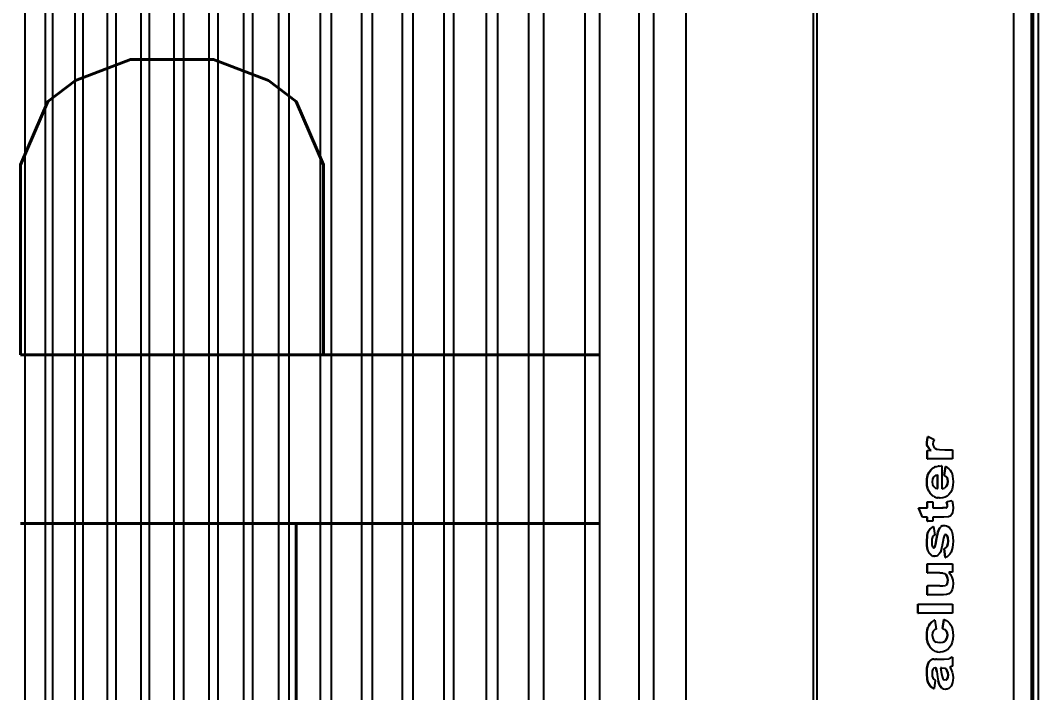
# Model space of a CAD drawing. Header units: inches. Extents: x 17074 to 430035, y 21644 to 175348.
# Drawn here: x 45846.5 to 46337.6, y 76251.5 to 76575.7 of the extents above; entities that cross this region are included whole.
import ezdxf

# ---------------------------------------------------------------- set-up
doc = ezdxf.new("R2010")
doc.units = ezdxf.units.IN
doc.header["$MEASUREMENT"] = 0
doc.layers.add('Edges', color=7, linetype='Continuous')
doc.styles.add('LAILA', font='romans.shx', dxfattribs={"width": 0.85})

# ---------------------------------------------------------------- blocks, each defined once
blk = doc.blocks.new('air con')
at = {"layer": 'Edges'}
for p, q in [((152.402, 35.914), (71.402, 35.914)), ((152.402, 35.493), (71.402, 35.493)), ((152.402, 35.34), (71.402, 35.34)), ((152.402, 34.877), (71.402, 34.877)), ((152.402, 34.709), (71.402, 34.709)), ((152.402, 34.207), (71.402, 34.207)), ((152.402, 34.022), (71.402, 34.022)), ((152.402, 33.51), (71.402, 33.51)), ((152.402, 33.335), (71.402, 33.335)), ((152.402, 32.826), (71.402, 32.826)), ((152.402, 32.625), (71.402, 32.625)), ((152.402, 32.098), (71.402, 32.098)), ((152.402, 31.911), (71.402, 31.911)), ((152.402, 31.378), (71.402, 31.378)), ((152.402, 31.189), (71.402, 31.189)), ((152.402, 30.654), (71.402, 30.654)), ((152.402, 30.439), (71.402, 30.439)), ((152.402, 29.791), (71.402, 29.791)), ((152.402, 29.562), (71.402, 29.562)), ((152.402, 28.935), (71.402, 28.935)), ((152.402, 28.714), (71.402, 28.714)), ((152.402, 28.092), (71.402, 28.092)), ((152.402, 27.871), (71.402, 27.871)), ((152.402, 27.226), (71.402, 27.226)), ((152.402, 27.024), (71.402, 27.024)), ((152.402, 26.349), (71.402, 26.349)), ((152.402, 26.117), (71.402, 26.117)), ((152.402, 25.469), (71.402, 25.469)), ((152.402, 25.162), (71.402, 25.162)), ((152.402, 24.304), (71.402, 24.304)), ((152.402, 24.002), (71.402, 24.002)), ((152.402, 23.184), (71.402, 23.184)), ((152.402, 22.883), (71.402, 22.883)), ((152.402, 22.213), (71.402, 22.213)), ((152.402, 19.568), (71.402, 19.568)), ((152.402, 19.493), (71.402, 19.493)), ((112.876, 17.402), (113.064, 17.402)), ((112.876, 17.402), (112.876, 17.396)), ((112.876, 17.396), (113.064, 17.396)), ((112.876, 16.682), (112.876, 17.396)), ((113.064, 17.402), (113.064, 17.396)), ((113.064, 17.396), (113.064, 16.682)), ((114.869, 17.308), (115.058, 17.388)), ((114.869, 17.302), (115.058, 17.381)), ((114.869, 17.308), (114.869, 17.302)), ((115.058, 17.388), (115.058, 17.381)), ((115.058, 17.381), (115.058, 17.206)), ((111.357, 17.136), (111.318, 17.07)), ((111.318, 17.07), (111.357, 17.129)), ((111.384, 17.161), (111.357, 17.136)), ((111.357, 17.129), (111.384, 17.154)), ((111.357, 17.136), (111.357, 17.129)), ((111.417, 17.181), (111.384, 17.161)), ((111.384, 17.154), (111.417, 17.175)), ((111.384, 17.161), (111.384, 17.154)), ((111.417, 17.181), (111.456, 17.197)), ((111.417, 17.175), (111.456, 17.19)), ((111.417, 17.181), (111.417, 17.175)), ((111.456, 17.197), (111.504, 17.208)), ((111.456, 17.19), (111.504, 17.202)), ((111.456, 17.197), (111.456, 17.19)), ((111.504, 17.208), (111.626, 17.217)), ((111.504, 17.202), (111.626, 17.211)), ((111.504, 17.208), (111.504, 17.202)), ((111.568, 17.102), (111.534, 17.091)), ((111.613, 17.106), (111.568, 17.102)), ((111.675, 17.102), (111.613, 17.106)), ((111.626, 17.217), (111.736, 17.212)), ((111.626, 17.211), (111.736, 17.205)), ((111.714, 17.089), (111.675, 17.102)), ((111.736, 17.212), (111.814, 17.196)), ((111.736, 17.205), (111.814, 17.189)), ((111.814, 17.196), (111.814, 17.189)), ((111.814, 17.196), (111.866, 17.171)), ((111.814, 17.189), (111.866, 17.164)), ((111.866, 17.171), (111.866, 17.164)), ((111.866, 17.171), (111.901, 17.141)), ((111.866, 17.164), (111.901, 17.134)), ((111.901, 17.141), (111.901, 17.134)), ((111.905, 17.131), (111.901, 17.141)), ((111.901, 17.134), (111.905, 17.131)), ((111.92, 17.093), (111.905, 17.131)), ((112.102, 17.073), (112.123, 17.1)), ((112.163, 17.146), (112.123, 17.107)), ((112.123, 17.1), (112.163, 17.139)), ((112.123, 17.107), (112.123, 17.1)), ((112.214, 17.177), (112.163, 17.146)), ((112.163, 17.139), (112.214, 17.17)), ((112.163, 17.146), (112.163, 17.139)), ((112.214, 17.177), (112.273, 17.2)), ((112.214, 17.17), (112.273, 17.193)), ((112.214, 17.177), (112.214, 17.17)), ((112.273, 17.2), (112.34, 17.213)), ((112.273, 17.193), (112.34, 17.206)), ((112.273, 17.2), (112.273, 17.193)), ((112.34, 17.213), (112.415, 17.217)), ((112.34, 17.213), (112.34, 17.206)), ((112.34, 17.206), (112.415, 17.211)), ((112.418, 17.103), (112.355, 17.094)), ((112.415, 17.217), (112.477, 17.215)), ((112.415, 17.217), (112.415, 17.211)), ((112.415, 17.211), (112.477, 17.208)), ((112.466, 17.098), (112.418, 17.103)), ((112.504, 17.082), (112.466, 17.098)), ((112.477, 17.215), (112.532, 17.207)), ((112.477, 17.215), (112.477, 17.208)), ((112.477, 17.208), (112.532, 17.2)), ((112.532, 17.207), (112.581, 17.195)), ((112.532, 17.207), (112.532, 17.2)), ((112.532, 17.2), (112.581, 17.188)), ((112.581, 17.195), (112.581, 17.188)), ((112.622, 17.177), (112.581, 17.195)), ((112.581, 17.188), (112.622, 17.17)), ((112.622, 17.177), (112.622, 17.17)), ((112.622, 17.177), (112.658, 17.154)), ((112.622, 17.17), (112.658, 17.147)), ((112.658, 17.154), (112.658, 17.147)), ((112.658, 17.154), (112.688, 17.125)), ((112.658, 17.147), (112.688, 17.119)), ((112.688, 17.125), (112.688, 17.119)), ((112.713, 17.092), (112.688, 17.119)), ((113.253, 17.206), (113.442, 17.206)), ((113.253, 17.206), (113.253, 17.199)), ((113.253, 17.199), (113.442, 17.199)), ((113.253, 16.872), (113.253, 17.199)), ((113.442, 17.206), (113.442, 17.199)), ((113.442, 16.961), (113.442, 17.199)), ((113.713, 17.206), (113.901, 17.206)), ((113.713, 17.206), (113.713, 17.199)), ((113.713, 17.199), (113.901, 17.199)), ((113.713, 16.981), (113.713, 17.199)), ((113.901, 17.206), (113.901, 17.199)), ((113.901, 17.199), (113.901, 16.682)), ((114.061, 17.091), (114.074, 17.114)), ((114.096, 17.146), (114.074, 17.121)), ((114.074, 17.114), (114.097, 17.141)), ((114.074, 17.121), (114.074, 17.114)), ((114.096, 17.146), (114.107, 17.155)), ((114.096, 17.146), (114.097, 17.141)), ((114.097, 17.141), (114.129, 17.165)), ((114.107, 17.155), (114.129, 17.172)), ((114.171, 17.192), (114.129, 17.172)), ((114.129, 17.165), (114.171, 17.185)), ((114.129, 17.172), (114.129, 17.165)), ((114.171, 17.192), (114.222, 17.206)), ((114.171, 17.185), (114.222, 17.199)), ((114.171, 17.192), (114.171, 17.185)), ((114.222, 17.206), (114.284, 17.215)), ((114.222, 17.199), (114.284, 17.208)), ((114.222, 17.206), (114.222, 17.199)), ((114.253, 17.097), (114.236, 17.085)), ((114.295, 17.108), (114.253, 17.097)), ((114.284, 17.215), (114.356, 17.217)), ((114.284, 17.215), (114.284, 17.208)), ((114.284, 17.208), (114.356, 17.211)), ((114.359, 17.112), (114.295, 17.108)), ((114.356, 17.217), (114.483, 17.209)), ((114.356, 17.211), (114.483, 17.202)), ((114.411, 17.108), (114.359, 17.112)), ((114.45, 17.096), (114.411, 17.108)), ((114.477, 17.077), (114.45, 17.096)), ((114.483, 17.209), (114.533, 17.198)), ((114.483, 17.202), (114.533, 17.191)), ((114.533, 17.198), (114.573, 17.183)), ((114.533, 17.198), (114.533, 17.191)), ((114.533, 17.191), (114.573, 17.176)), ((114.573, 17.183), (114.573, 17.176)), ((114.573, 17.183), (114.606, 17.163)), ((114.573, 17.176), (114.606, 17.157)), ((114.606, 17.163), (114.606, 17.157)), ((114.626, 17.146), (114.606, 17.163)), ((114.606, 17.157), (114.633, 17.133)), ((114.626, 17.146), (114.633, 17.14)), ((114.633, 17.14), (114.633, 17.133)), ((114.671, 17.08), (114.633, 17.14)), ((114.633, 17.133), (114.671, 17.08)), ((114.782, 17.206), (114.869, 17.206)), ((114.782, 17.206), (114.782, 17.199)), ((114.782, 17.199), (114.869, 17.199)), ((114.782, 17.09), (114.782, 17.199)), ((114.869, 17.206), (114.869, 17.302)), ((114.869, 17.206), (114.869, 17.199)), ((115.058, 17.206), (115.187, 17.206)), ((115.058, 17.206), (115.058, 17.199)), ((115.058, 17.199), (115.187, 17.199)), ((115.187, 17.206), (115.187, 17.199)), ((115.187, 17.199), (115.187, 17.09)), ((115.299, 17.08), (115.315, 17.098)), ((115.355, 17.145), (115.315, 17.105)), ((115.315, 17.098), (115.355, 17.138)), ((115.315, 17.105), (115.315, 17.098)), ((115.404, 17.176), (115.355, 17.145)), ((115.355, 17.138), (115.404, 17.17)), ((115.355, 17.145), (115.355, 17.138)), ((115.404, 17.176), (115.46, 17.199)), ((115.404, 17.17), (115.46, 17.192)), ((115.404, 17.176), (115.404, 17.17)), ((115.46, 17.199), (115.522, 17.213)), ((115.46, 17.192), (115.522, 17.206)), ((115.46, 17.199), (115.46, 17.192)), ((115.544, 17.098), (115.499, 17.073)), ((115.522, 17.213), (115.589, 17.217)), ((115.522, 17.213), (115.522, 17.206)), ((115.522, 17.206), (115.589, 17.211)), ((115.601, 17.106), (115.544, 17.098)), ((115.589, 17.217), (115.664, 17.213)), ((115.589, 17.217), (115.589, 17.211)), ((115.589, 17.211), (115.664, 17.206)), ((115.654, 17.098), (115.601, 17.106)), ((115.699, 17.075), (115.654, 17.098)), ((115.664, 17.213), (115.731, 17.198)), ((115.664, 17.213), (115.664, 17.206)), ((115.664, 17.206), (115.731, 17.191)), ((115.731, 17.198), (115.731, 17.191)), ((115.731, 17.198), (115.79, 17.175)), ((115.731, 17.191), (115.79, 17.168)), ((115.79, 17.175), (115.79, 17.168)), ((115.79, 17.175), (115.84, 17.141)), ((115.79, 17.168), (115.84, 17.134)), ((115.84, 17.141), (115.84, 17.134)), ((115.88, 17.098), (115.84, 17.141)), ((115.84, 17.134), (115.88, 17.091)), ((115.88, 17.098), (115.88, 17.091)), ((116.073, 17.206), (116.248, 17.206)), ((116.073, 17.206), (116.073, 17.199)), ((116.073, 17.199), (116.248, 17.199)), ((116.073, 16.682), (116.073, 17.199)), ((116.248, 17.206), (116.248, 17.199)), ((116.248, 17.199), (116.253, 17.137)), ((116.248, 17.125), (116.291, 17.169)), ((116.248, 17.132), (116.253, 17.137)), ((116.248, 17.132), (116.248, 17.125)), ((116.291, 17.175), (116.253, 17.137)), ((116.291, 17.175), (116.329, 17.201)), ((116.291, 17.169), (116.329, 17.194)), ((116.291, 17.175), (116.291, 17.169)), ((116.329, 17.201), (116.368, 17.213)), ((116.329, 17.194), (116.368, 17.206)), ((116.329, 17.201), (116.329, 17.194)), ((116.368, 17.213), (116.411, 17.217)), ((116.368, 17.213), (116.368, 17.206)), ((116.368, 17.206), (116.411, 17.211)), ((116.411, 17.217), (116.474, 17.211)), ((116.411, 17.217), (116.411, 17.211)), ((116.411, 17.211), (116.474, 17.204)), ((116.474, 17.211), (116.535, 17.192)), ((116.474, 17.211), (116.474, 17.204)), ((116.474, 17.204), (116.535, 17.185)), ((116.535, 17.185), (116.477, 17.065)), ((116.535, 17.192), (116.535, 17.185)), ((111.321, 16.898), (111.305, 16.871)), ((111.318, 17.07), (111.318, 17.063)), ((111.489, 17.041), (111.318, 17.063)), ((111.321, 16.898), (111.327, 16.901)), ((111.362, 16.938), (111.327, 16.908)), ((111.327, 16.901), (111.362, 16.931)), ((111.327, 16.908), (111.327, 16.901)), ((111.362, 16.938), (111.408, 16.961)), ((111.362, 16.931), (111.408, 16.954)), ((111.362, 16.938), (111.362, 16.931)), ((111.408, 16.961), (111.471, 16.978)), ((111.408, 16.954), (111.471, 16.971)), ((111.408, 16.961), (111.408, 16.954)), ((111.558, 16.992), (111.471, 16.978)), ((111.471, 16.971), (111.558, 16.986)), ((111.471, 16.978), (111.471, 16.971)), ((111.509, 17.072), (111.489, 17.041)), ((111.523, 16.885), (111.496, 16.864)), ((111.534, 17.091), (111.509, 17.072)), ((111.561, 16.897), (111.523, 16.885)), ((111.67, 17.01), (111.558, 16.992)), ((111.558, 16.986), (111.67, 17.003)), ((111.626, 16.909), (111.561, 16.897)), ((111.741, 16.93), (111.626, 16.909)), ((111.67, 17.01), (111.741, 17.026)), ((111.67, 17.003), (111.741, 17.019)), ((111.734, 17.067), (111.714, 17.089)), ((111.741, 16.91), (111.733, 16.843)), ((111.741, 17.033), (111.734, 17.067)), ((111.741, 17.026), (111.741, 17.033)), ((111.741, 17.026), (111.741, 17.019)), ((111.741, 16.91), (111.741, 16.93)), ((111.92, 17.087), (111.92, 17.093)), ((111.921, 17.071), (111.92, 17.087)), ((111.921, 17.071), (111.925, 17.028)), ((111.926, 17.016), (111.924, 16.858)), ((111.926, 17.016), (111.925, 17.028)), ((112.075, 16.997), (112.07, 16.947)), ((112.07, 16.947), (112.07, 16.94)), ((112.076, 16.88), (112.07, 16.94)), ((112.075, 16.997), (112.076, 17)), ((112.076, 17.006), (112.079, 17.017)), ((112.076, 17.006), (112.076, 17)), ((112.09, 17.051), (112.079, 17.017)), ((112.09, 17.051), (112.093, 17.054)), ((112.093, 17.06), (112.097, 17.067)), ((112.093, 17.06), (112.093, 17.054)), ((112.097, 17.067), (112.102, 17.073)), ((112.264, 16.95), (112.274, 17.02)), ((112.267, 16.936), (112.264, 16.95)), ((112.267, 16.936), (112.275, 16.878)), ((112.287, 17.047), (112.274, 17.02)), ((112.306, 17.068), (112.287, 17.047)), ((112.355, 17.094), (112.306, 17.068)), ((112.532, 17.057), (112.504, 17.082)), ((112.547, 17.022), (112.532, 17.057)), ((112.733, 17.046), (112.547, 17.022)), ((112.556, 16.884), (112.557, 16.887)), ((112.557, 16.887), (112.557, 16.88)), ((112.557, 16.887), (112.742, 16.864)), ((112.713, 17.092), (112.713, 17.085)), ((112.723, 17.073), (112.713, 17.085)), ((112.728, 17.062), (112.723, 17.073)), ((112.733, 17.053), (112.728, 17.062)), ((112.733, 17.053), (112.733, 17.046)), ((113.442, 16.948), (113.442, 16.961)), ((113.442, 16.948), (113.444, 16.88)), ((113.706, 16.883), (113.708, 16.893)), ((113.706, 16.883), (113.709, 16.89)), ((113.708, 16.893), (113.709, 16.897)), ((113.709, 16.89), (113.708, 16.893)), ((113.711, 16.945), (113.709, 16.897)), ((113.711, 16.945), (113.713, 16.981)), ((114.056, 17.057), (114.057, 17.066)), ((114.056, 17.057), (114.056, 17.052)), ((114.061, 17.017), (114.056, 17.052)), ((114.057, 17.066), (114.059, 17.077)), ((114.059, 17.077), (114.061, 17.084)), ((114.061, 17.091), (114.061, 17.084)), ((114.077, 16.985), (114.061, 17.017)), ((114.104, 16.958), (114.077, 16.985)), ((114.141, 16.935), (114.104, 16.958)), ((114.243, 16.904), (114.141, 16.935)), ((114.232, 17.073), (114.231, 17.069)), ((114.231, 17.069), (114.234, 17.066)), ((114.236, 17.085), (114.232, 17.073)), ((114.234, 17.066), (114.232, 17.073)), ((114.236, 17.063), (114.234, 17.066)), ((114.236, 17.063), (114.236, 17.056)), ((114.25, 17.051), (114.236, 17.063)), ((114.236, 17.056), (114.25, 17.045)), ((114.43, 16.869), (114.243, 16.904)), ((114.25, 17.051), (114.25, 17.045)), ((114.25, 17.051), (114.307, 17.035)), ((114.25, 17.045), (114.307, 17.028)), ((114.307, 17.035), (114.426, 17.013)), ((114.307, 17.028), (114.426, 17.006)), ((114.426, 17.013), (114.554, 16.985)), ((114.426, 17.006), (114.554, 16.978)), ((114.493, 17.05), (114.477, 17.077)), ((114.671, 17.074), (114.493, 17.05)), ((114.554, 16.985), (114.636, 16.952)), ((114.554, 16.978), (114.636, 16.945)), ((114.636, 16.952), (114.636, 16.945)), ((114.636, 16.952), (114.643, 16.947)), ((114.636, 16.945), (114.662, 16.925)), ((114.643, 16.947), (114.652, 16.94)), ((114.652, 16.94), (114.662, 16.932)), ((114.662, 16.932), (114.662, 16.925)), ((114.67, 16.922), (114.662, 16.925)), ((114.68, 16.908), (114.67, 16.922)), ((114.671, 17.08), (114.671, 17.074)), ((114.684, 16.9), (114.68, 16.908)), ((114.68, 16.908), (114.68, 16.901)), ((114.68, 16.901), (114.684, 16.9)), ((114.684, 16.9), (114.691, 16.881)), ((114.869, 17.09), (114.782, 17.09)), ((114.869, 16.864), (114.869, 17.09)), ((115.187, 17.09), (115.058, 17.09)), ((115.058, 17.09), (115.058, 16.888)), ((115.058, 16.885), (115.058, 16.888)), ((115.058, 16.888), (115.058, 16.881)), ((115.058, 16.885), (115.058, 16.881)), ((115.264, 16.955), (115.263, 16.943)), ((115.263, 16.936), (115.263, 16.943)), ((115.267, 16.885), (115.263, 16.936)), ((115.264, 16.955), (115.268, 16.997)), ((115.28, 16.838), (115.267, 16.885)), ((115.286, 17.058), (115.268, 17.004)), ((115.268, 17.004), (115.268, 16.997)), ((115.268, 17), (115.268, 17.004)), ((115.268, 16.997), (115.268, 17)), ((115.299, 17.08), (115.286, 17.058)), ((115.928, 16.901), (115.457, 16.901)), ((115.457, 16.901), (115.468, 16.854)), ((115.46, 16.992), (115.459, 16.985)), ((115.459, 16.985), (115.741, 16.985)), ((115.469, 17.035), (115.46, 16.992)), ((115.46, 16.992), (115.739, 16.992)), ((115.499, 17.073), (115.469, 17.035)), ((115.729, 17.037), (115.699, 17.075)), ((115.739, 16.992), (115.729, 17.037)), ((115.741, 16.985), (115.739, 16.992)), ((115.888, 17.082), (115.88, 17.091)), ((115.888, 17.082), (115.903, 17.053)), ((115.908, 17.043), (115.903, 17.053)), ((115.908, 17.038), (115.908, 17.043)), ((115.911, 17.033), (115.908, 17.038)), ((115.911, 17.033), (115.924, 16.981)), ((115.924, 16.974), (115.924, 16.981)), ((115.925, 16.959), (115.924, 16.974)), ((115.925, 16.959), (115.928, 16.908)), ((115.928, 16.901), (115.928, 16.908)), ((116.266, 16.951), (116.262, 16.841)), ((116.278, 17.015), (116.266, 16.951)), ((116.296, 17.05), (116.278, 17.015)), ((116.321, 17.072), (116.296, 17.05)), ((116.351, 17.084), (116.321, 17.072)), ((116.388, 17.088), (116.351, 17.084)), ((116.431, 17.082), (116.388, 17.088)), ((116.477, 17.065), (116.431, 17.082)), ((111.305, 16.871), (111.298, 16.83)), ((111.298, 16.83), (111.298, 16.823)), ((111.302, 16.791), (111.298, 16.823)), ((111.314, 16.762), (111.302, 16.791)), ((111.334, 16.737), (111.314, 16.762)), ((111.362, 16.713), (111.334, 16.737)), ((111.396, 16.694), (111.362, 16.713)), ((111.437, 16.681), (111.396, 16.694)), ((111.483, 16.673), (111.437, 16.681)), ((111.487, 16.837), (111.496, 16.864)), ((111.494, 16.817), (111.487, 16.837)), ((111.516, 16.794), (111.494, 16.817)), ((111.494, 16.817), (111.494, 16.81)), ((111.494, 16.81), (111.516, 16.787)), ((111.516, 16.794), (111.55, 16.779)), ((111.516, 16.794), (111.516, 16.787)), ((111.516, 16.787), (111.55, 16.772)), ((111.595, 16.674), (111.535, 16.67)), ((111.55, 16.779), (111.591, 16.773)), ((111.55, 16.779), (111.55, 16.772)), ((111.55, 16.772), (111.591, 16.767)), ((111.591, 16.773), (111.641, 16.779)), ((111.591, 16.767), (111.641, 16.773)), ((111.591, 16.773), (111.591, 16.767)), ((111.652, 16.687), (111.595, 16.674)), ((111.641, 16.779), (111.688, 16.798)), ((111.641, 16.773), (111.688, 16.791)), ((111.641, 16.779), (111.641, 16.773)), ((111.706, 16.708), (111.652, 16.687)), ((111.688, 16.798), (111.717, 16.818)), ((111.688, 16.791), (111.717, 16.811)), ((111.688, 16.798), (111.688, 16.791)), ((111.756, 16.738), (111.706, 16.708)), ((111.717, 16.818), (111.733, 16.836)), ((111.717, 16.818), (111.717, 16.811)), ((111.733, 16.843), (111.733, 16.836)), ((111.762, 16.722), (111.756, 16.738)), ((111.78, 16.682), (111.762, 16.722)), ((111.967, 16.682), (111.78, 16.682)), ((111.924, 16.858), (111.933, 16.758)), ((111.933, 16.751), (111.933, 16.758)), ((111.967, 16.689), (111.933, 16.751)), ((111.967, 16.689), (111.967, 16.682)), ((112.093, 16.827), (112.076, 16.88)), ((112.122, 16.781), (112.093, 16.827)), ((112.163, 16.742), (112.122, 16.781)), ((112.213, 16.71), (112.163, 16.742)), ((112.272, 16.688), (112.213, 16.71)), ((112.338, 16.675), (112.272, 16.688)), ((112.275, 16.872), (112.275, 16.878)), ((112.281, 16.863), (112.275, 16.878)), ((112.275, 16.872), (112.281, 16.863)), ((112.281, 16.863), (112.288, 16.849)), ((112.307, 16.826), (112.288, 16.849)), ((112.288, 16.849), (112.288, 16.842)), ((112.288, 16.842), (112.307, 16.82)), ((112.307, 16.826), (112.356, 16.798)), ((112.307, 16.826), (112.307, 16.82)), ((112.307, 16.82), (112.356, 16.791)), ((112.412, 16.67), (112.338, 16.675)), ((112.356, 16.798), (112.421, 16.788)), ((112.356, 16.798), (112.356, 16.791)), ((112.356, 16.791), (112.421, 16.782)), ((112.421, 16.788), (112.47, 16.794)), ((112.421, 16.788), (112.421, 16.782)), ((112.421, 16.782), (112.47, 16.787)), ((112.47, 16.794), (112.509, 16.811)), ((112.47, 16.787), (112.509, 16.804)), ((112.47, 16.794), (112.47, 16.787)), ((112.536, 16.682), (112.477, 16.673)), ((112.509, 16.811), (112.538, 16.841)), ((112.509, 16.804), (112.538, 16.834)), ((112.509, 16.811), (112.509, 16.804)), ((112.587, 16.697), (112.536, 16.682)), ((112.552, 16.874), (112.538, 16.841)), ((112.538, 16.841), (112.538, 16.834)), ((112.552, 16.874), (112.557, 16.88)), ((112.557, 16.88), (112.556, 16.884)), ((112.557, 16.88), (112.742, 16.857)), ((112.631, 16.717), (112.587, 16.697)), ((112.669, 16.744), (112.631, 16.717)), ((112.7, 16.776), (112.669, 16.744)), ((112.724, 16.814), (112.7, 16.776)), ((112.742, 16.857), (112.724, 16.814)), ((112.742, 16.864), (112.742, 16.857)), ((113.064, 16.682), (112.876, 16.682)), ((113.26, 16.807), (113.253, 16.872)), ((113.279, 16.757), (113.26, 16.807)), ((113.312, 16.72), (113.279, 16.757)), ((113.361, 16.693), (113.312, 16.72)), ((113.422, 16.676), (113.361, 16.693)), ((113.49, 16.67), (113.422, 16.676)), ((113.444, 16.88), (113.452, 16.834)), ((113.452, 16.834), (113.452, 16.828)), ((113.467, 16.812), (113.452, 16.828)), ((113.467, 16.812), (113.49, 16.796)), ((113.467, 16.812), (113.467, 16.806)), ((113.467, 16.806), (113.49, 16.789)), ((113.49, 16.796), (113.521, 16.785)), ((113.49, 16.796), (113.49, 16.789)), ((113.49, 16.789), (113.521, 16.778)), ((113.559, 16.676), (113.49, 16.67)), ((113.521, 16.785), (113.56, 16.781)), ((113.521, 16.785), (113.521, 16.778)), ((113.521, 16.778), (113.56, 16.774)), ((113.624, 16.694), (113.559, 16.676)), ((113.56, 16.781), (113.605, 16.786)), ((113.56, 16.781), (113.56, 16.774)), ((113.56, 16.774), (113.605, 16.779)), ((113.605, 16.786), (113.646, 16.8)), ((113.605, 16.779), (113.646, 16.794)), ((113.605, 16.786), (113.605, 16.779)), ((113.681, 16.722), (113.624, 16.694)), ((113.646, 16.8), (113.678, 16.822)), ((113.646, 16.794), (113.678, 16.815)), ((113.646, 16.8), (113.646, 16.794)), ((113.678, 16.822), (113.699, 16.841)), ((113.678, 16.822), (113.678, 16.815)), ((113.726, 16.759), (113.681, 16.722)), ((113.706, 16.883), (113.699, 16.848)), ((113.699, 16.848), (113.699, 16.841)), ((113.726, 16.682), (113.726, 16.759)), ((113.901, 16.682), (113.726, 16.682)), ((114.03, 16.836), (114.219, 16.857)), ((114.03, 16.829), (114.219, 16.85)), ((114.03, 16.836), (114.03, 16.829)), ((114.047, 16.794), (114.03, 16.829)), ((114.071, 16.763), (114.047, 16.794)), ((114.102, 16.736), (114.071, 16.763)), ((114.141, 16.713), (114.102, 16.736)), ((114.187, 16.694), (114.141, 16.713)), ((114.241, 16.681), (114.187, 16.694)), ((114.219, 16.857), (114.219, 16.85)), ((114.237, 16.822), (114.219, 16.85)), ((114.237, 16.822), (114.268, 16.797)), ((114.237, 16.822), (114.237, 16.815)), ((114.237, 16.815), (114.268, 16.79)), ((114.302, 16.673), (114.241, 16.681)), ((114.268, 16.797), (114.312, 16.781)), ((114.268, 16.797), (114.268, 16.79)), ((114.268, 16.79), (114.312, 16.774)), ((114.312, 16.781), (114.371, 16.776)), ((114.312, 16.781), (114.312, 16.774)), ((114.312, 16.774), (114.371, 16.769)), ((114.371, 16.776), (114.435, 16.781)), ((114.371, 16.776), (114.371, 16.769)), ((114.371, 16.769), (114.435, 16.774)), ((114.493, 16.851), (114.43, 16.869)), ((114.435, 16.781), (114.481, 16.795)), ((114.435, 16.774), (114.481, 16.788)), ((114.435, 16.781), (114.435, 16.774)), ((114.512, 16.683), (114.446, 16.673)), ((114.481, 16.795), (114.5, 16.811)), ((114.481, 16.788), (114.5, 16.804)), ((114.481, 16.795), (114.481, 16.788)), ((114.503, 16.839), (114.493, 16.851)), ((114.5, 16.811), (114.506, 16.825)), ((114.5, 16.811), (114.5, 16.804)), ((114.506, 16.825), (114.503, 16.839)), ((114.568, 16.699), (114.512, 16.683)), ((114.613, 16.721), (114.568, 16.699)), ((114.649, 16.748), (114.613, 16.721)), ((114.675, 16.777), (114.649, 16.748)), ((114.69, 16.809), (114.675, 16.777)), ((114.695, 16.843), (114.69, 16.809)), ((114.691, 16.881), (114.695, 16.85)), ((114.695, 16.85), (114.695, 16.843)), ((114.875, 16.768), (114.869, 16.864)), ((114.885, 16.738), (114.875, 16.768)), ((114.901, 16.715), (114.885, 16.738)), ((114.926, 16.697), (114.901, 16.715)), ((114.961, 16.683), (114.926, 16.697)), ((115.005, 16.673), (114.961, 16.683)), ((115.132, 16.675), (115.053, 16.67)), ((115.058, 16.881), (115.058, 16.879)), ((115.062, 16.815), (115.058, 16.879)), ((115.078, 16.797), (115.062, 16.815)), ((115.062, 16.815), (115.062, 16.808)), ((115.062, 16.808), (115.078, 16.79)), ((115.078, 16.797), (115.11, 16.79)), ((115.078, 16.797), (115.078, 16.79)), ((115.078, 16.79), (115.11, 16.784)), ((115.11, 16.79), (115.186, 16.804)), ((115.11, 16.784), (115.186, 16.797)), ((115.11, 16.79), (115.11, 16.784)), ((115.202, 16.691), (115.132, 16.675)), ((115.186, 16.804), (115.186, 16.797)), ((115.202, 16.697), (115.186, 16.797)), ((115.202, 16.697), (115.202, 16.691)), ((115.302, 16.796), (115.28, 16.838)), ((115.333, 16.758), (115.302, 16.796)), ((115.384, 16.72), (115.333, 16.758)), ((115.446, 16.692), (115.384, 16.72)), ((115.521, 16.676), (115.446, 16.692)), ((115.468, 16.854), (115.468, 16.847)), ((115.501, 16.813), (115.468, 16.847)), ((115.501, 16.813), (115.55, 16.788)), ((115.501, 16.813), (115.501, 16.806)), ((115.501, 16.806), (115.55, 16.781)), ((115.608, 16.67), (115.521, 16.676)), ((115.55, 16.788), (115.61, 16.779)), ((115.55, 16.788), (115.55, 16.781)), ((115.55, 16.781), (115.61, 16.772)), ((115.716, 16.68), (115.608, 16.67)), ((115.61, 16.779), (115.651, 16.784)), ((115.61, 16.779), (115.61, 16.772)), ((115.61, 16.772), (115.651, 16.777)), ((115.651, 16.784), (115.684, 16.797)), ((115.651, 16.777), (115.684, 16.79)), ((115.651, 16.784), (115.651, 16.777)), ((115.684, 16.797), (115.711, 16.82)), ((115.684, 16.79), (115.711, 16.813)), ((115.684, 16.797), (115.684, 16.79)), ((115.711, 16.82), (115.73, 16.846)), ((115.711, 16.82), (115.711, 16.813)), ((115.762, 16.692), (115.716, 16.68)), ((115.73, 16.853), (115.918, 16.83)), ((115.73, 16.853), (115.73, 16.846)), ((115.73, 16.846), (115.918, 16.823)), ((115.803, 16.709), (115.762, 16.692)), ((115.84, 16.731), (115.803, 16.709)), ((115.871, 16.757), (115.84, 16.731)), ((115.918, 16.823), (115.871, 16.757)), ((115.918, 16.83), (115.918, 16.823)), ((116.262, 16.682), (116.073, 16.682)), ((116.262, 16.841), (116.262, 16.682)), ((111.535, 16.67), (111.483, 16.673)), ((112.477, 16.673), (112.412, 16.67)), ((114.371, 16.67), (114.302, 16.673)), ((114.446, 16.673), (114.371, 16.67)), ((115.053, 16.67), (115.005, 16.673)), ((146.421, 15.42), (76.921, 15.42)), ((146.421, 15.051), (76.921, 15.051)), ((146.421, 15.012), (76.921, 15.012)), ((71.402, 14.898), (152.402, 14.898))]:
    blk.add_line(p, q, dxfattribs=at)
blk = doc.blocks.new('2.0 HP AIR CONDITION')
at = {"xscale": 23.26929927673688, "yscale": 23.26929927673688, "zscale": 23.26929927673688}
blk.add_blockref('air con', (-3237.64, -346.66), dxfattribs=at)
at = {"insert": (-954.39, 491.12), "char_height": 279.267, "width": 2734.2853, "attachment_point": 1, "style": 'LAILA'}
blk.add_mtext('2HP', dxfattribs=at)

msp = doc.modelspace()

# ---------------------------------------------------------------- block references
at = {"rotation": 89.9999999999959}
msp.add_blockref('2.0 HP AIR CONDITION', (46337.6, 76900.89), dxfattribs=at)

doc.saveas('drawing.dxf')
